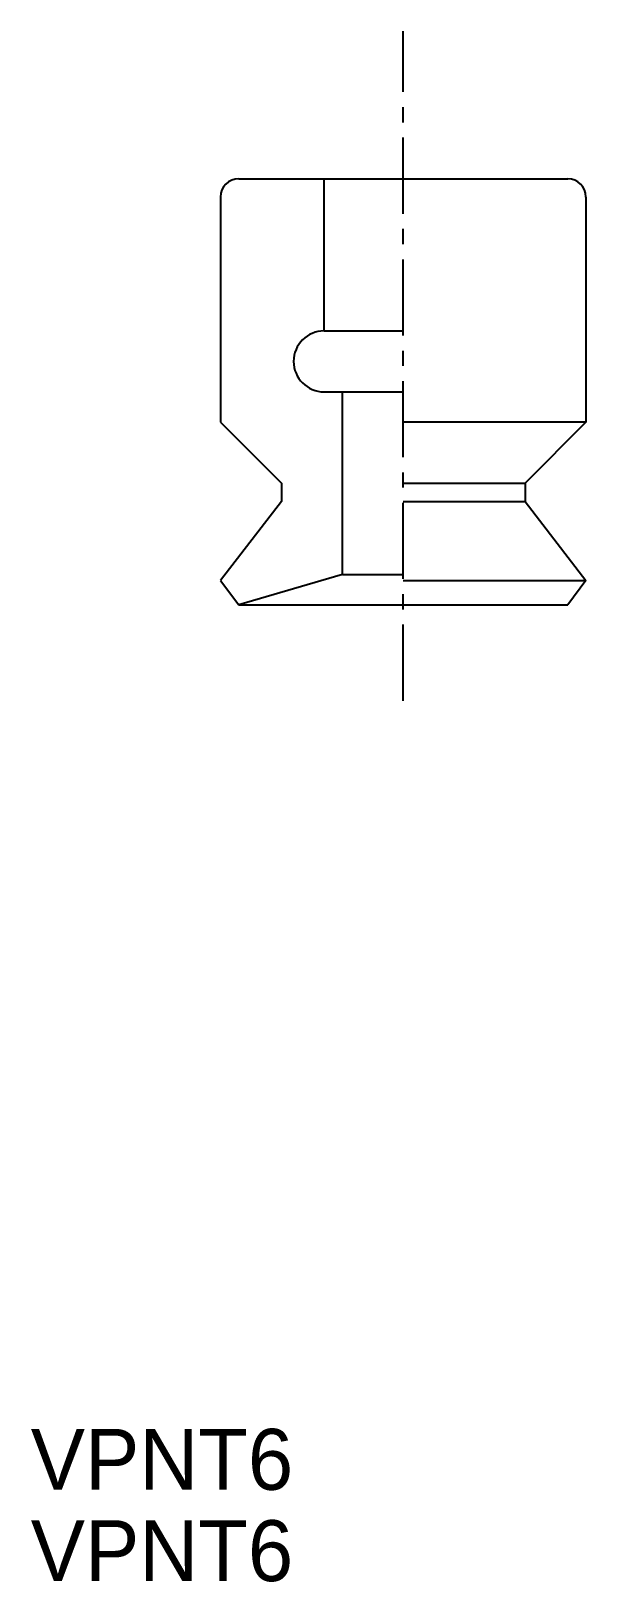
# Model space of a CAD drawing. Extents: x 98.1 to 107.2, y 173.2 to 198.7.
import ezdxf

# ---------------------------------------------------------------- set-up
doc = ezdxf.new("R2010")
doc.units = 0
doc.linetypes.add('CENTER', pattern=[2, 1.25, -0.25, 0.25, -0.25])
doc.layers.get('0').update_dxf_attribs({"linetype": 'CONTINUOUS'})
doc.layers.add('CENTER', color=1, linetype='CENTER')

msp = doc.modelspace()

# ---------------------------------------------------------------- linework, layer by layer
at = {"color": 7, "linetype": 'CONTINUOUS'}
for p, q in [((101.533, 196.266), (106.933, 196.266)), ((102.933, 193.766), (102.933, 196.266)), ((101.233, 195.966), (101.233, 192.266)), ((107.233, 195.966), (107.233, 192.266)), ((102.933, 193.766), (104.233, 193.766)), ((102.933, 192.766), (104.233, 192.766)), ((103.233, 189.766), (103.233, 192.766)), ((101.233, 192.266), (102.233, 191.266)), ((107.233, 192.266), (104.233, 192.266)), ((107.233, 192.266), (106.233, 191.266)), ((102.233, 191.266), (102.233, 190.966)), ((104.233, 191.266), (106.233, 191.266)), ((106.233, 191.266), (106.233, 190.966)), ((102.233, 190.966), (101.233, 189.666)), ((104.233, 190.966), (106.233, 190.966)), ((106.233, 190.966), (107.233, 189.666)), ((101.233, 189.666), (101.533, 189.266)), ((103.233, 189.766), (101.533, 189.266)), ((103.233, 189.766), (104.233, 189.766)), ((104.233, 189.666), (107.233, 189.666)), ((107.233, 189.666), (106.933, 189.266)), ((101.533, 189.266), (106.933, 189.266))]:
    msp.add_line(p, q, dxfattribs=at)
for centre, radius, start, end in [((101.533, 195.966), 0.3, 90, 180), ((106.933, 195.966), 0.3, 0, 90), ((102.933, 193.266), 0.5, 90, 270)]:
    msp.add_arc(centre, radius, start, end, dxfattribs=at)
at = {"layer": 'CENTER', "color": 1, "linetype": 'CENTER'}
msp.add_line((104.233, 187.692), (104.233, 198.692), dxfattribs=at)

# ---------------------------------------------------------------- texts
at = {"color": 7, "linetype": 'CONTINUOUS'}
for p in [(98.116, 174.732), (98.116, 173.232)]:
    msp.add_text('VPNT6', height=1, dxfattribs=at).set_placement(p)

doc.saveas('drawing.dxf')
